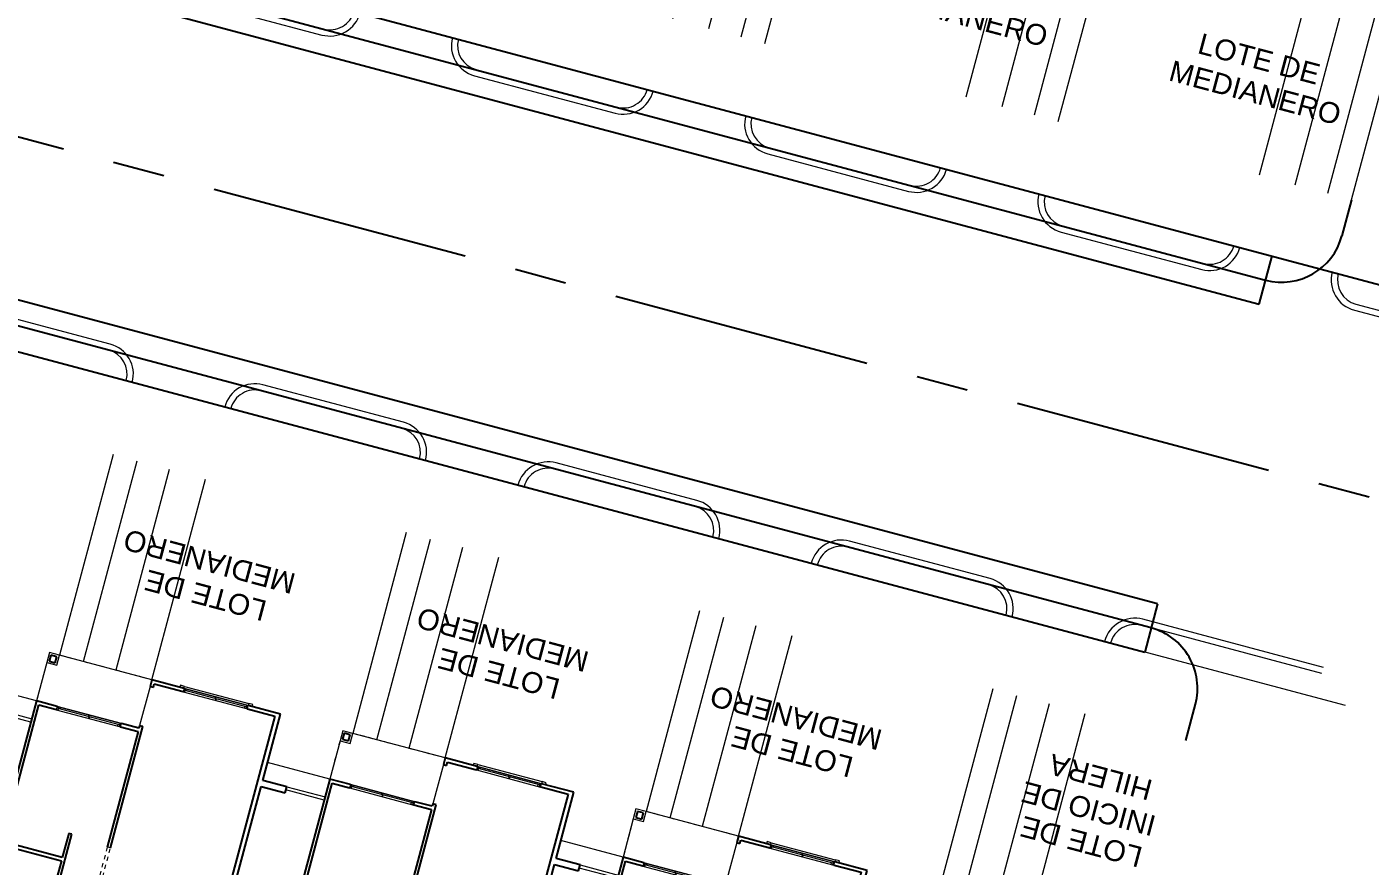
# Model space of a CAD drawing. Header units: metres. Extents: x 689715 to 690980, y 1005284 to 1006835.
# Drawn here: x 690818.92 to 690851.22, y 1005460.07 to 1005480.28 of the extents above; entities that cross this region are included whole.
import ezdxf

# ---------------------------------------------------------------- set-up
doc = ezdxf.new("R2010")
doc.units = ezdxf.units.M
for name, pattern in [('CENTER', [2, 1.25, -0.25, 0.25, -0.25]), ('Dash', [0.006, 0.003, -0.003]), ('Overhead', [0.003969, 0.002381, -0.001587])]:
    doc.linetypes.add(name, pattern=pattern)
for name, color, linetype, lineweight in [('A-AREA', 250, 'Dash', 9), ('A-COLS', 52, 'Continuous', 9), ('A-DETL-GENF', 92, 'Continuous', 9), ('A-DETL-MEDM', 33, 'Continuous', 18), ('A-FLOR', 250, 'Continuous', 9), ('A-GENM', 13, 'Continuous', 9), ('A-GLAZ', 151, 'Continuous', 9), ('A-WALL', 250, 'Continuous', 9), ('G-ANNO-TEXT', 2, 'Continuous', 9), ('X1$0$A-FLOR', 250, 'Continuous', 9), ('X2$0$A-FLOR', 250, 'Continuous', 9)]:
    doc.layers.add(name, color=color, linetype=linetype, lineweight=lineweight)
for name, color, linetype in [('A-BLDG', 7, 'Continuous'), ('C-CALLE-ACERA', 8, 'Continuous'), ('CALLES-CENTRO', 2, 'CENTER')]:
    doc.layers.add(name, color=color, linetype=linetype)
doc.styles.add('ARIAL', font='arial.ttf')

# ---------------------------------------------------------------- blocks, each defined once
blk = doc.blocks.new('Window-Sliding - VENTANA DE 1_60 X 1_20-675561-PLANO CLAVE')
at = {"layer": 'A-GLAZ'}
for p, q in [((0.8, 0.04), (-0.8, 0.04)), ((-0.8, 0.04), (-0.8, -0.043)), ((-0.8, 0.04), (0.8, 0.04)), ((-0.762, -0.043), (-0.762, 0.04)), ((-0.762, 0.04), (-0.762, -0.043)), ((-0.727, 0.04), (-0.727, -0.001)), ((-0.022, 0.04), (-0.022, -0.001)), ((0, -0.001), (0, 0.04)), ((0.762, 0.04), (0.762, -0.043)), ((0.8, -0.043), (0.8, 0.04)), ((-0.8, -0.043), (0.8, -0.043)), ((-0.8, -0.043), (0.8, -0.043)), ((-0.8, -0.043), (0.8, -0.043)), ((0.762, -0.001), (-0.762, -0.001)), ((0, -0.001), (0, -0.043)), ((0.023, -0.043), (0.023, -0.001)), ((0.727, -0.043), (0.727, -0.001))]:
    blk.add_line(p, q, dxfattribs=at)
blk = doc.blocks.new('M_MOLDURA SENCILLA PARA VENTANAS - Type 3-V2-PLANO CLAVE')
at = {"layer": 'A-GENM', "lineweight": 18}
for p, q in [((-0.675, 0.09), (-0.775, 0.09)), ((-0.775, 0.09), (-0.775, 0.04)), ((-0.775, 0.04), (-0.675, 0.04)), ((-0.675, 0.04), (-0.675, 0.09)), ((1.025, 0.09), (0.925, 0.09)), ((0.925, 0.09), (0.925, 0.04)), ((0.927, 0.04), (1.025, 0.04)), ((1.025, 0.04), (1.025, 0.09))]:
    blk.add_line(p, q, dxfattribs=at)
at = {"layer": 'A-GENM'}
blk.add_line((-0.675, 0.09), (0.925, 0.09), dxfattribs=at)
blk = doc.blocks.new('M_Opening-Door - 1_12 x 2_21 mm-891659-PLANO CLAVE')
at = {"layer": 'A-DETL-GENF', "linetype": 'Overhead'}
for p, q in [((0.552, 0.04), (-0.568, 0.04)), ((-0.568, -0.04), (0.552, -0.04))]:
    blk.add_line(p, q, dxfattribs=at)
at = {"layer": 'A-DETL-MEDM'}
for p, q in [((-0.568, 0.04), (-0.568, -0.04)), ((0.552, -0.04), (0.552, 0.04))]:
    blk.add_line(p, q, dxfattribs=at)
blk = doc.blocks.new('M_Rectangular Column - 25X25-664251-PLANO CLAVE')
at = {"layer": 'A-COLS'}
for p, q in [((0.125, 0.125), (-0.125, 0.125)), ((-0.125, 0.125), (-0.125, -0.125)), ((0.125, -0.125), (0.125, 0.125)), ((-0.125, -0.125), (0.125, -0.125))]:
    blk.add_line(p, q, dxfattribs=at)
blk = doc.blocks.new('FRESNO B')
at = {"layer": 'A-AREA', "color": 141}
for p, q in [((7.3, 5.25), (7.3, 6.204)), ((4.75, 5), (7.05, 5))]:
    blk.add_line(p, q, dxfattribs=at)
at = {"layer": 'A-COLS', "color": 141, "lineweight": 25}
for p, q in [((7.25, 5.2), (7.1, 5.2)), ((7.1, 5.2), (7.1, 5.05)), ((7.25, 5.05), (7.25, 5.2)), ((7.1, 5.05), (7.25, 5.05))]:
    blk.add_line(p, q, dxfattribs=at)
at = {"layer": 'A-FLOR', "color": 141}
for p, q in [((0, 6.73), (0.95, 6.73)), ((0.95, 6.65), (0, 6.65)), ((0, 5.25), (0, 6.204)), ((0, 6.204), (1.55, 6.204)), ((4.75, 6.14), (4.67, 6.14)), ((4.75, 5.162), (4.75, 6.14)), ((7.3, 5.25), (7.3, 6.204)), ((4.75, 5), (7.05, 5))]:
    blk.add_line(p, q, dxfattribs=at)
at = {"layer": 'A-WALL', "color": 141, "lineweight": 25}
for p, q in [((0, 6.204), (0, 12.53)), ((7.3, 6.204), (7.3, 12.53)), ((5.65, 10.367), (5.65, 9.087)), ((5.73, 9.767), (5.73, 10.367)), ((1.67, 5.08), (1.67, 10.08)), ((1.55, 10), (1.55, 6.8)), ((7.22, 9.767), (5.73, 9.767)), ((5.73, 9.087), (5.73, 9.687)), ((5.73, 9.687), (7.22, 9.687)), ((7.22, 9.687), (7.22, 6.284)), ((4.67, 9.167), (4.67, 6.142)), ((4.75, 6.284), (4.75, 9.167)), ((5.65, 9.087), (5.73, 9.087)), ((1.55, 6.8), (0.95, 6.8)), ((0.95, 6.8), (0.95, 6.65)), ((0.95, 6.65), (1.55, 6.65)), ((1.55, 6.65), (1.55, 5)), ((4.67, 6.142), (4.75, 6.142)), ((5.185, 6.284), (4.75, 6.284)), ((4.75, 6.204), (5.185, 6.204)), ((4.75, 6.142), (4.75, 6.204)), ((7.22, 6.284), (6.785, 6.284)), ((6.785, 6.204), (7.3, 6.204)), ((1.55, 5), (2.35, 5)), ((2.35, 5.08), (1.67, 5.08)), ((4.67, 5.08), (3.95, 5.08)), ((3.95, 5), (4.75, 5)), ((4.67, 5.162), (4.67, 5.08)), ((4.75, 5.162), (4.67, 5.162)), ((4.75, 5), (4.75, 5.162))]:
    blk.add_line(p, q, dxfattribs=at)
at = {"layer": 'X1$0$A-FLOR', "color": 141}
for p, q in [((0.5, -1.8), (7.8, -1.8)), ((0.5, -2.4), (4, -2.4)), ((0.5, -2.55), (4, -2.55))]:
    blk.add_line(p, q, dxfattribs=at)
for centre, radius, start, end in [((4, -1.8), 0.75, 270, 0), ((4, -1.8), 0.6, 270, 0), ((7.8, -1.8), 0.75, 180, 270), ((7.8, -1.8), 0.6, 180, 270)]:
    blk.add_arc(centre, radius, start, end, dxfattribs=at)
at = {"layer": 'X2$0$A-FLOR', "color": 141}
for p, q in [((4.75, 5), (4.75, 0)), ((5.65, 0), (5.65, 5)), ((6.45, 5), (6.45, 0)), ((7.05, 0), (7.05, 5))]:
    blk.add_line(p, q, dxfattribs=at)
at = {"layer": 'A-COLS', "color": 141}
blk.add_blockref('M_Rectangular Column - 25X25-664251-PLANO CLAVE', (7.175, 5.125), dxfattribs=at)
at = {"layer": 'A-GENM', "color": 141}
for name, p, rotation in [('M_Opening-Door - 1_12 x 2_21 mm-891659-PLANO CLAVE', (4.71, 9.735), 89.99999999999993), ('M_MOLDURA SENCILLA PARA VENTANAS - Type 3-V2-PLANO CLAVE', (3.277, 5.04), 180)]:
    blk.add_blockref(name, p, dxfattribs=dict(at, rotation=rotation))
at = {"layer": 'A-GLAZ', "color": 141, "rotation": 180}
for p in [(5.985, 6.244), (3.15, 5.04)]:
    blk.add_blockref('Window-Sliding - VENTANA DE 1_60 X 1_20-675561-PLANO CLAVE', p, dxfattribs=at)
at = {"layer": 'G-ANNO-TEXT', "color": 141, "char_height": 0.5, "attachment_point": 1, "style": 'ARIAL'}
for s, insert, width in [('LOTE DE ', (2.534, 2.954), 3.14262), ('MEDIANERO', (2.032, 2.143), 4.16877)]:
    blk.add_mtext(s, dxfattribs=dict(at, insert=insert, width=width))
blk = doc.blocks.new('FRESNO C')
at = {"layer": 'X1$0$A-FLOR', "color": 141}
for p, q in [((0.5, -1.8), (7.05, -1.8)), ((0.5, -2.4), (4, -2.4)), ((0.5, -2.55), (4, -2.55))]:
    blk.add_line(p, q, dxfattribs=at)
blk = doc.blocks.new('FRESNO A')
at = {"layer": 'X1$0$A-FLOR', "color": 141}
for p, q in [((4.75, 5), (4.75, 0)), ((5.65, 0), (5.65, 5)), ((6.45, 5), (6.45, 0)), ((7.05, 0), (7.05, 5)), ((-1.25, -1.8), (7.8, -1.8)), ((-0.5, -2.4), (4, -2.4)), ((-0.5, -2.55), (4, -2.55))]:
    blk.add_line(p, q, dxfattribs=at)
for centre, radius, start, end in [((4, -1.8), 0.75, 270, 0), ((4, -1.8), 0.6, 270, 0), ((7.8, -1.8), 0.75, 180, 270), ((7.8, -1.8), 0.6, 180, 270)]:
    blk.add_arc(centre, radius, start, end, dxfattribs=at)
at = {"layer": 'G-ANNO-TEXT', "color": 141, "char_height": 0.5, "attachment_point": 1, "style": 'ARIAL'}
for s, insert, width in [('LOTE DE ', (2.555, 3.254), 3.14262), ('INICIO DE ', (2.436, 2.443), 3.44726), ('HILERA', (2.74, 1.633), 2.50127)]:
    blk.add_mtext(s, dxfattribs=dict(at, insert=insert, width=width))

msp = doc.modelspace()

# ---------------------------------------------------------------- linework, layer by layer
at = {"layer": 'C-CALLE-ACERA', "linetype": 'Continuous', "ltscale": 5}
for p, q in [((690758.667, 1005498.818), (690856.594, 1005472.7)), ((690758.512, 1005498.238), (690848.709, 1005474.182)), ((690758.358, 1005497.659), (690848.555, 1005473.602)), ((690846.113, 1005466.388), (690734.176, 1005496.243)), ((690845.958, 1005465.808), (690734.021, 1005495.663)), ((690733.867, 1005495.083), (690845.804, 1005465.228)), ((690850.777, 1005476.114), (690850.545, 1005475.244)), ((690846.789, 1005463.102), (690847.021, 1005463.972))]:
    msp.add_line(p, q, dxfattribs=at)
at = {"layer": 'C-CALLE-ACERA', "linetype": 'Continuous', "ltscale": 5, "flags": 128}
for points in [[(690848.555, 1005473.602), (690848.864, 1005474.761)], [(690846.113, 1005466.388), (690845.804, 1005465.228)]]:
    msp.add_lwpolyline(points, dxfattribs=at)
at = {"layer": 'C-CALLE-ACERA', "linetype": 'Continuous', "ltscale": 5}
for centre, start, end in [((690849.096, 1005475.631), 255.066, 345.066), ((690845.572, 1005464.358), 345.066, 75.066)]:
    msp.add_arc(centre, 1.5, start, end, dxfattribs=at)
at = {"layer": 'CALLES-CENTRO', "linetype": 'CENTER', "ltscale": 5, "flags": 128}
msp.add_lwpolyline([(690620.513, 1005530.491), (690746.267, 1005496.951), (690856.664, 1005467.506)], dxfattribs=at)

# ---------------------------------------------------------------- block references
at = {"layer": 'A-BLDG'}
for name, p, rotation in [('FRESNO B', (690822.805, 1005483.575), 345.0663971945302), ('FRESNO B', (690829.858, 1005481.693), 345.0663971945302), ('FRESNO B', (690836.912, 1005479.812), 345.0663971945302), ('FRESNO B', (690843.965, 1005477.931), 345.0663971945302), ('FRESNO C', (690851.019, 1005476.05), 345.066691336882), ('FRESNO B', (690820.749, 1005470.047), 165.0663971945302), ('FRESNO B', (690827.803, 1005468.166), 165.0663971945302), ('FRESNO B', (690834.856, 1005466.285), 165.0663971945302), ('FRESNO B', (690841.91, 1005464.404), 165.0663971945302), ('FRESNO A', (690848.963, 1005462.522), 165.066691336882)]:
    msp.add_blockref(name, p, dxfattribs=dict(at, rotation=rotation))

doc.saveas('drawing.dxf')
